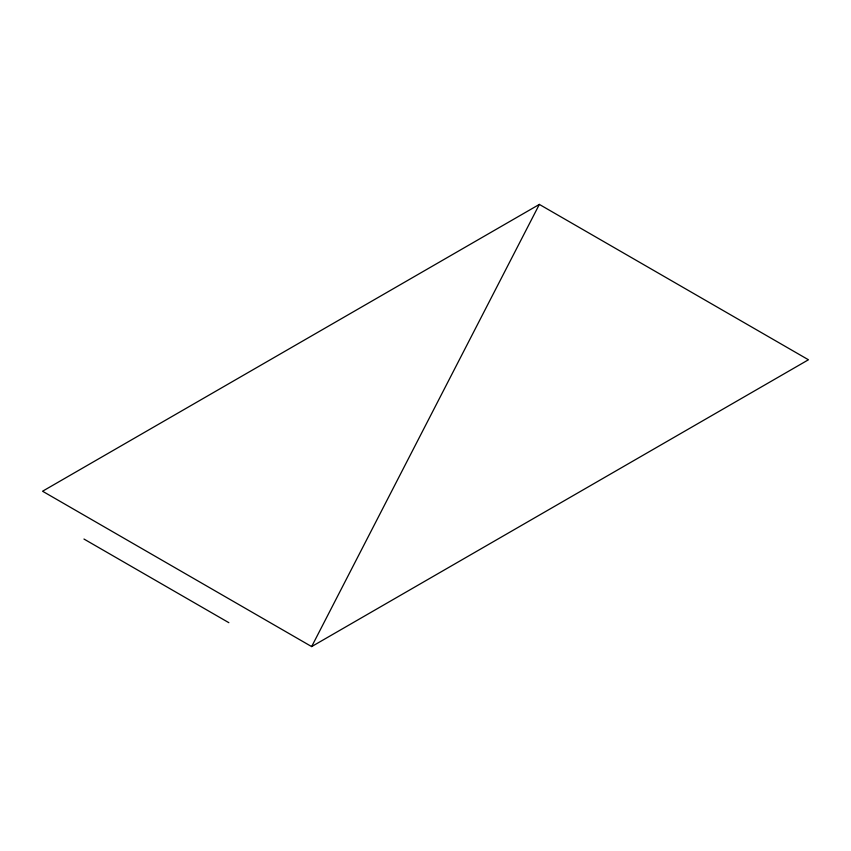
<?xml version="1.0" encoding="UTF-8"?>
<svg xmlns="http://www.w3.org/2000/svg" width="851" height="851" viewBox="0 0 851 851"><rect width="100%" height="100%" fill="white"/><g stroke="black" fill="none" stroke-linecap="round" stroke-linejoin="round"><path stroke-width="1.28" d="M311.647 646.59L539.353 204.41L808.45 359.771L311.647 646.59L42.55 491.229L539.353 204.41M83.951 539.034L228.855 622.687"/></g></svg>
